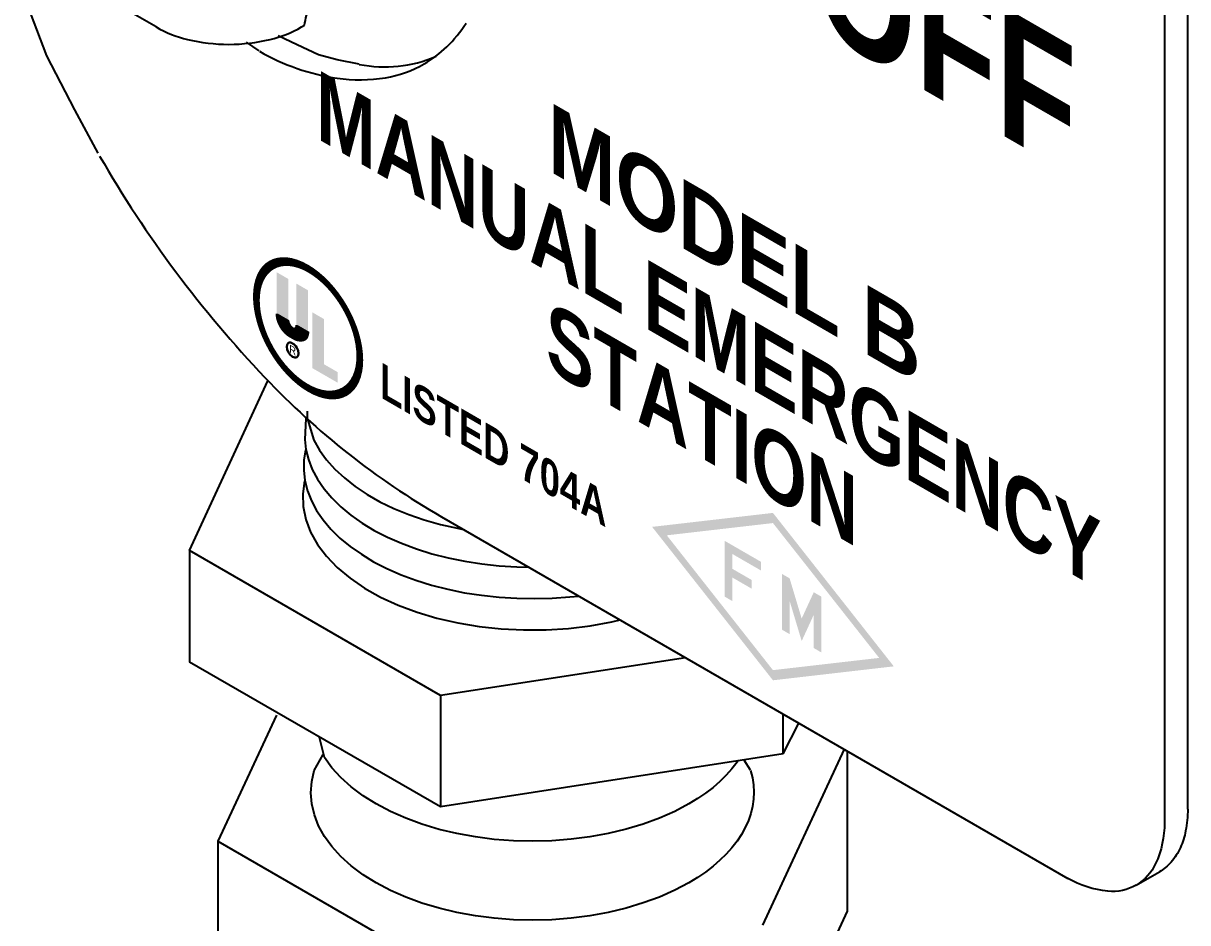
# Model space of a CAD drawing. Header units: centimetres. Extents: x 394264 to 551709, y 50011 to 59011.
# Drawn here: x 525900.74 to 525943.33, y 53722.11 to 53755.01 of the extents above; entities that cross this region are included whole.
import ezdxf
from ezdxf.enums import TextEntityAlignment as Align

# ---------------------------------------------------------------- set-up
doc = ezdxf.new("R2010")
doc.units = ezdxf.units.CM
doc.layers.get('0').update_dxf_attribs({"lineweight": 9})
doc.layers.add('-M-YNGN-ZON3', color=6, linetype='SP', lineweight=30)
doc.layers.add('0-KRCN-YNG-CIHAZ', color=4, linetype='Continuous', lineweight=30)
doc.styles.add('CIZGI', font='tahoma.ttf', dxfattribs={"width": 0.8, "oblique": 20})
doc.styles.add('ROMAND', font='arial.ttf', dxfattribs={"height": 0.5})
doc.styles.add('TECHNICBOLD', font='TEB_____.pfb', dxfattribs={"width": 0.88, "height": 0.188})
doc.linetypes.add('SP', pattern='A,2,-0.1,["SP",CIZGI,S=0.14,R=0.2,X=0,Y=-0.07],-0.255', length=2.355)

# ---------------------------------------------------------------- blocks, each defined once
blk = doc.blocks.new('*X51')
at = {"color": 0}
for p, q in [((1.718, 4.865), (1.718, 4.87)), ((1.719, 4.846), (1.719, 4.87)), ((1.72, 4.836), (1.72, 4.87)), ((1.721, 4.828), (1.721, 4.87)), ((1.722, 4.821), (1.722, 4.87)), ((1.724, 4.815), (1.724, 4.87)), ((1.725, 4.809), (1.725, 4.87)), ((1.726, 4.804), (1.726, 4.87)), ((1.728, 4.8), (1.728, 4.87)), ((1.729, 4.795), (1.729, 4.87)), ((1.73, 4.791), (1.73, 4.87)), ((1.731, 4.787), (1.731, 4.87)), ((1.732, 4.784), (1.732, 4.87)), ((1.734, 4.78), (1.734, 4.87)), ((1.735, 4.777), (1.735, 4.87)), ((1.736, 4.773), (1.736, 4.87)), ((1.738, 4.77), (1.738, 4.87)), ((1.739, 4.767), (1.739, 4.87)), ((1.74, 4.764), (1.74, 4.87)), ((1.741, 4.761), (1.741, 4.87)), ((1.742, 4.759), (1.742, 4.87)), ((1.744, 4.756), (1.744, 4.87)), ((1.745, 4.753), (1.745, 4.87)), ((1.746, 4.751), (1.746, 4.87)), ((1.748, 4.748), (1.748, 4.87)), ((1.749, 4.746), (1.749, 4.87)), ((1.75, 4.743), (1.75, 4.87)), ((1.751, 4.741), (1.751, 4.87)), ((1.752, 4.739), (1.752, 4.87)), ((1.754, 4.736), (1.754, 4.87)), ((1.755, 4.734), (1.755, 4.87)), ((1.756, 4.732), (1.756, 4.87)), ((1.758, 4.73), (1.758, 4.87)), ((1.759, 4.728), (1.759, 4.87)), ((1.76, 4.726), (1.76, 4.87)), ((1.761, 4.724), (1.761, 4.87)), ((1.762, 4.722), (1.762, 4.87)), ((1.764, 4.72), (1.764, 4.87)), ((1.765, 4.718), (1.765, 4.87)), ((1.766, 4.716), (1.766, 4.87)), ((1.768, 4.715), (1.768, 4.87)), ((1.769, 4.713), (1.769, 4.87)), ((1.77, 4.711), (1.77, 4.87)), ((1.771, 4.709), (1.771, 4.87)), ((1.772, 4.708), (1.772, 4.87)), ((1.774, 4.706), (1.774, 4.87)), ((1.775, 4.704), (1.775, 4.87)), ((1.776, 4.703), (1.776, 4.87)), ((1.778, 4.701), (1.778, 4.87)), ((1.779, 4.7), (1.779, 4.87)), ((1.78, 4.698), (1.78, 4.87)), ((1.781, 4.696), (1.781, 4.87)), ((1.782, 4.695), (1.782, 4.87)), ((1.784, 4.694), (1.784, 4.87)), ((1.785, 4.692), (1.785, 4.87)), ((1.786, 4.691), (1.786, 4.87)), ((1.788, 4.689), (1.788, 4.87)), ((1.789, 4.688), (1.789, 4.87)), ((1.79, 4.686), (1.79, 4.87)), ((1.791, 4.685), (1.791, 4.87)), ((1.792, 4.684), (1.792, 4.87)), ((1.794, 4.682), (1.794, 4.87)), ((1.795, 4.681), (1.795, 4.87)), ((1.796, 4.68), (1.796, 4.87)), ((1.798, 4.678), (1.798, 4.87)), ((1.799, 4.677), (1.799, 4.87)), ((1.8, 4.676), (1.8, 4.87)), ((1.801, 4.675), (1.801, 4.87)), ((1.802, 4.673), (1.802, 4.87)), ((1.804, 4.672), (1.804, 4.87)), ((1.805, 4.671), (1.805, 4.87)), ((1.806, 4.67), (1.806, 4.87)), ((1.808, 4.669), (1.808, 4.87)), ((1.809, 4.668), (1.809, 4.87)), ((1.81, 4.666), (1.81, 4.87)), ((1.811, 4.665), (1.811, 4.87)), ((1.812, 4.664), (1.812, 4.87)), ((1.814, 4.663), (1.814, 4.87)), ((1.815, 4.662), (1.815, 4.87)), ((1.816, 4.661), (1.816, 4.87)), ((1.817, 4.66), (1.817, 4.87)), ((1.819, 4.659), (1.819, 4.87)), ((1.82, 4.658), (1.82, 4.87)), ((1.821, 4.657), (1.821, 4.87)), ((1.823, 4.656), (1.823, 4.87)), ((1.824, 4.655), (1.824, 4.87)), ((1.825, 4.654), (1.825, 4.87)), ((1.826, 4.653), (1.826, 4.87)), ((1.827, 4.652), (1.827, 4.87)), ((1.829, 4.651), (1.829, 4.87)), ((1.83, 4.65), (1.83, 4.87)), ((1.831, 4.649), (1.831, 4.87)), ((1.833, 4.648), (1.833, 4.87)), ((1.834, 4.647), (1.834, 4.87)), ((1.835, 4.646), (1.835, 4.87)), ((1.836, 4.646), (1.836, 4.87)), ((1.837, 4.645), (1.837, 4.87)), ((1.839, 4.644), (1.839, 4.87)), ((1.84, 4.643), (1.84, 4.87)), ((1.841, 4.642), (1.841, 4.87)), ((1.843, 4.641), (1.843, 4.87)), ((1.844, 4.64), (1.844, 4.87)), ((1.845, 4.64), (1.845, 4.87)), ((1.846, 4.639), (1.846, 4.87)), ((1.847, 4.638), (1.847, 4.87)), ((1.849, 4.637), (1.849, 4.87)), ((1.85, 4.636), (1.85, 4.87)), ((1.851, 4.636), (1.851, 4.87)), ((1.853, 4.635), (1.853, 4.87)), ((1.854, 4.634), (1.854, 4.87)), ((1.855, 4.633), (1.855, 4.87)), ((1.856, 4.633), (1.856, 4.87)), ((1.857, 4.632), (1.857, 4.87)), ((1.859, 4.631), (1.859, 4.87)), ((1.86, 4.631), (1.86, 4.87)), ((1.861, 4.63), (1.861, 4.87)), ((1.863, 4.629), (1.863, 4.87)), ((1.864, 4.628), (1.864, 4.87)), ((1.865, 4.628), (1.865, 4.87)), ((1.866, 4.627), (1.866, 4.87)), ((1.867, 4.626), (1.867, 4.87)), ((1.869, 4.626), (1.869, 4.87)), ((1.87, 4.625), (1.87, 4.87)), ((1.871, 4.625), (1.871, 4.87)), ((1.873, 4.624), (1.873, 4.87)), ((1.874, 4.623), (1.874, 4.87)), ((1.875, 4.623), (1.875, 4.87)), ((1.876, 4.622), (1.876, 4.87)), ((1.877, 4.622), (1.877, 4.87)), ((1.879, 4.621), (1.879, 4.87)), ((1.88, 4.62), (1.88, 4.87)), ((1.881, 4.62), (1.881, 4.87)), ((1.883, 4.619), (1.883, 4.87)), ((1.884, 4.619), (1.884, 4.87)), ((1.885, 4.618), (1.885, 4.87)), ((1.886, 4.618), (1.886, 4.87)), ((1.887, 4.617), (1.887, 4.87)), ((1.889, 4.616), (1.889, 4.87)), ((1.89, 4.616), (1.89, 4.87)), ((1.891, 4.615), (1.891, 4.87)), ((1.893, 4.615), (1.893, 4.87)), ((1.894, 4.614), (1.894, 4.87)), ((1.895, 4.614), (1.895, 4.87)), ((1.896, 4.613), (1.896, 4.87)), ((1.897, 4.613), (1.897, 4.87)), ((1.899, 4.612), (1.899, 4.87)), ((1.9, 4.612), (1.9, 4.87)), ((1.901, 4.612), (1.901, 4.87)), ((1.903, 4.611), (1.903, 4.87)), ((1.904, 4.611), (1.904, 4.87)), ((1.905, 4.61), (1.905, 4.87)), ((1.906, 4.61), (1.906, 4.87)), ((1.907, 4.609), (1.907, 4.87)), ((1.909, 4.609), (1.909, 4.87)), ((1.91, 4.609), (1.91, 4.87)), ((1.911, 4.608), (1.911, 4.87)), ((1.913, 4.608), (1.913, 4.87)), ((1.914, 4.607), (1.914, 4.87)), ((1.915, 4.607), (1.915, 4.87)), ((1.916, 4.607), (1.916, 4.87)), ((1.917, 4.606), (1.917, 4.87)), ((1.919, 4.606), (1.919, 4.87)), ((1.92, 4.605), (1.92, 4.87)), ((1.921, 4.605), (1.921, 4.87)), ((1.923, 4.605), (1.923, 4.87)), ((1.924, 4.604), (1.924, 4.87)), ((1.925, 4.604), (1.925, 4.87)), ((1.926, 4.604), (1.926, 4.87)), ((1.927, 4.603), (1.927, 4.87)), ((1.929, 4.603), (1.929, 4.87)), ((1.93, 4.603), (1.93, 4.87)), ((1.931, 4.602), (1.931, 4.87)), ((1.933, 4.602), (1.933, 4.87)), ((1.934, 4.602), (1.934, 4.87)), ((1.935, 4.602), (1.935, 4.87)), ((1.936, 4.601), (1.936, 4.87)), ((1.938, 4.601), (1.938, 4.87)), ((1.939, 4.601), (1.939, 4.87)), ((1.94, 4.6), (1.94, 4.87)), ((1.941, 4.6), (1.941, 4.87)), ((1.942, 4.6), (1.942, 4.87)), ((1.944, 4.6), (1.944, 4.87)), ((1.945, 4.599), (1.945, 4.87)), ((1.946, 4.599), (1.946, 4.87)), ((1.948, 4.599), (1.948, 4.87)), ((1.949, 4.599), (1.949, 4.87)), ((1.95, 4.599), (1.95, 4.87)), ((1.951, 4.598), (1.951, 4.87)), ((1.952, 4.598), (1.952, 4.87)), ((1.954, 4.598), (1.954, 4.87)), ((1.955, 4.598), (1.955, 4.87)), ((1.956, 4.598), (1.956, 4.87)), ((1.958, 4.597), (1.958, 4.864)), ((1.959, 4.597), (1.959, 4.854)), ((1.96, 4.597), (1.96, 4.848)), ((1.961, 4.597), (1.961, 4.844)), ((1.962, 4.597), (1.962, 4.84)), ((1.964, 4.597), (1.964, 4.837)), ((1.965, 4.596), (1.965, 4.834)), ((1.966, 4.596), (1.966, 4.832)), ((1.968, 4.596), (1.968, 4.829)), ((1.969, 4.596), (1.969, 4.827)), ((1.97, 4.596), (1.97, 4.825)), ((1.971, 4.596), (1.971, 4.823)), ((1.972, 4.596), (1.972, 4.821)), ((1.974, 4.596), (1.974, 4.819)), ((1.975, 4.595), (1.975, 4.818)), ((1.976, 4.595), (1.976, 4.816)), ((1.978, 4.595), (1.978, 4.815)), ((1.979, 4.595), (1.979, 4.813)), ((1.98, 4.595), (1.98, 4.812)), ((1.981, 4.595), (1.981, 4.81)), ((1.982, 4.595), (1.982, 4.809)), ((1.984, 4.595), (1.984, 4.808)), ((1.985, 4.595), (1.985, 4.807)), ((1.986, 4.595), (1.986, 4.806)), ((1.988, 4.595), (1.988, 4.805)), ((1.989, 4.595), (1.989, 4.804)), ((1.99, 4.595), (1.99, 4.803)), ((1.991, 4.595), (1.991, 4.802)), ((1.992, 4.595), (1.992, 4.801)), ((1.994, 4.595), (1.994, 4.8)), ((1.995, 4.595), (1.995, 4.799)), ((1.996, 4.595), (1.996, 4.798)), ((1.998, 4.595), (1.998, 4.797)), ((1.999, 4.595), (1.999, 4.797)), ((2, 4.595), (2, 4.796)), ((2.001, 4.595), (2.001, 4.795)), ((2.002, 4.595), (2.002, 4.794)), ((2.004, 4.595), (2.004, 4.794)), ((2.005, 4.595), (2.005, 4.793)), ((2.006, 4.595), (2.006, 4.793)), ((2.007, 4.595), (2.007, 4.792)), ((2.009, 4.595), (2.009, 4.791)), ((2.01, 4.595), (2.01, 4.791)), ((2.011, 4.595), (2.011, 4.79)), ((2.013, 4.595), (2.013, 4.79)), ((2.014, 4.595), (2.014, 4.79)), ((2.015, 4.595), (2.015, 4.789)), ((2.016, 4.595), (2.016, 4.789)), ((2.018, 4.595), (2.018, 4.788)), ((2.019, 4.595), (2.019, 4.788)), ((2.02, 4.595), (2.02, 4.788)), ((2.021, 4.595), (2.021, 4.787)), ((2.022, 4.595), (2.022, 4.787)), ((2.024, 4.595), (2.024, 4.787)), ((2.025, 4.595), (2.025, 4.786)), ((2.026, 4.595), (2.026, 4.786)), ((2.027, 4.595), (2.027, 4.786)), ((2.029, 4.595), (2.029, 4.786)), ((2.03, 4.595), (2.03, 4.785)), ((2.031, 4.595), (2.031, 4.785)), ((2.033, 4.595), (2.033, 4.785)), ((2.034, 4.595), (2.034, 4.785)), ((2.035, 4.595), (2.035, 4.785)), ((2.036, 4.595), (2.036, 4.785)), ((2.038, 4.595), (2.038, 4.785)), ((2.039, 4.595), (2.039, 4.785)), ((2.04, 4.595), (2.04, 4.785)), ((2.041, 4.595), (2.041, 4.785)), ((2.042, 4.595), (2.042, 4.785)), ((2.044, 4.595), (2.044, 4.785)), ((2.045, 4.595), (2.045, 4.785)), ((2.046, 4.595), (2.046, 4.785)), ((2.047, 4.595), (2.047, 4.785)), ((2.049, 4.595), (2.049, 4.785)), ((2.05, 4.595), (2.05, 4.785)), ((2.051, 4.595), (2.051, 4.785)), ((2.053, 4.595), (2.053, 4.785)), ((2.054, 4.595), (2.054, 4.785)), ((2.055, 4.595), (2.055, 4.786)), ((2.056, 4.595), (2.056, 4.786)), ((2.058, 4.595), (2.058, 4.786)), ((2.059, 4.595), (2.059, 4.786)), ((2.06, 4.595), (2.06, 4.786)), ((2.061, 4.595), (2.061, 4.787)), ((2.062, 4.595), (2.062, 4.787)), ((2.064, 4.595), (2.064, 4.787)), ((2.065, 4.595), (2.065, 4.788)), ((2.066, 4.595), (2.066, 4.788)), ((2.067, 4.595), (2.067, 4.788)), ((2.069, 4.595), (2.069, 4.789)), ((2.07, 4.595), (2.07, 4.789)), ((2.071, 4.595), (2.071, 4.79)), ((2.072, 4.595), (2.072, 4.79)), ((2.074, 4.595), (2.074, 4.791)), ((2.075, 4.595), (2.075, 4.791)), ((2.076, 4.595), (2.076, 4.792)), ((2.078, 4.595), (2.078, 4.792)), ((2.079, 4.595), (2.079, 4.793)), ((2.08, 4.595), (2.08, 4.793)), ((2.081, 4.595), (2.081, 4.794)), ((2.083, 4.595), (2.083, 4.795)), ((2.084, 4.595), (2.084, 4.795)), ((2.085, 4.595), (2.085, 4.796)), ((2.086, 4.595), (2.086, 4.797)), ((2.087, 4.595), (2.087, 4.798)), ((2.089, 4.595), (2.089, 4.798)), ((2.09, 4.595), (2.09, 4.799)), ((2.091, 4.595), (2.091, 4.8)), ((2.092, 4.595), (2.092, 4.801)), ((2.094, 4.595), (2.094, 4.802)), ((2.095, 4.595), (2.095, 4.803)), ((2.096, 4.595), (2.096, 4.804)), ((2.098, 4.595), (2.098, 4.805)), ((2.099, 4.595), (2.099, 4.806)), ((2.1, 4.595), (2.1, 4.807)), ((2.101, 4.595), (2.101, 4.808)), ((2.103, 4.595), (2.103, 4.81)), ((2.104, 4.595), (2.104, 4.811)), ((2.105, 4.595), (2.105, 4.812)), ((2.106, 4.595), (2.106, 4.814)), ((2.107, 4.595), (2.107, 4.815)), ((2.109, 4.595), (2.109, 4.817)), ((2.11, 4.595), (2.11, 4.818)), ((2.111, 4.596), (2.111, 4.82)), ((2.112, 4.596), (2.112, 4.822)), ((2.114, 4.596), (2.114, 4.823)), ((2.115, 4.596), (2.115, 4.825)), ((2.116, 4.596), (2.116, 4.828)), ((2.118, 4.596), (2.118, 4.83)), ((2.119, 4.596), (2.119, 4.832)), ((2.12, 4.596), (2.12, 4.835)), ((2.121, 4.597), (2.121, 4.838)), ((2.123, 4.597), (2.123, 4.841)), ((2.124, 4.597), (2.124, 4.845)), ((2.125, 4.597), (2.125, 4.85)), ((2.126, 4.597), (2.126, 4.856)), ((2.127, 4.597), (2.127, 4.87)), ((2.129, 4.598), (2.129, 4.87)), ((2.13, 4.598), (2.13, 4.87)), ((2.131, 4.598), (2.131, 4.87)), ((2.132, 4.598), (2.132, 4.87)), ((2.134, 4.598), (2.134, 4.87)), ((2.135, 4.599), (2.135, 4.87)), ((2.136, 4.599), (2.136, 4.87)), ((2.138, 4.599), (2.138, 4.87)), ((2.139, 4.599), (2.139, 4.87)), ((2.14, 4.6), (2.14, 4.87)), ((2.141, 4.6), (2.141, 4.87)), ((2.143, 4.6), (2.143, 4.87)), ((2.144, 4.6), (2.144, 4.87)), ((2.145, 4.601), (2.145, 4.87)), ((2.146, 4.601), (2.146, 4.87)), ((2.147, 4.601), (2.147, 4.87)), ((2.149, 4.601), (2.149, 4.87)), ((2.15, 4.602), (2.15, 4.87)), ((2.151, 4.602), (2.151, 4.87)), ((2.152, 4.602), (2.152, 4.87)), ((2.154, 4.603), (2.154, 4.87)), ((2.155, 4.603), (2.155, 4.87)), ((2.156, 4.603), (2.156, 4.87)), ((2.158, 4.603), (2.158, 4.87)), ((2.159, 4.604), (2.159, 4.87)), ((2.16, 4.604), (2.16, 4.87)), ((2.161, 4.604), (2.161, 4.87)), ((2.163, 4.605), (2.163, 4.87)), ((2.164, 4.605), (2.164, 4.87)), ((2.165, 4.606), (2.165, 4.87)), ((2.166, 4.606), (2.166, 4.87)), ((2.167, 4.606), (2.167, 4.87)), ((2.169, 4.607), (2.169, 4.87)), ((2.17, 4.607), (2.17, 4.87)), ((2.171, 4.607), (2.171, 4.87)), ((2.172, 4.608), (2.172, 4.87)), ((2.174, 4.608), (2.174, 4.87)), ((2.175, 4.609), (2.175, 4.87)), ((2.176, 4.609), (2.176, 4.87)), ((2.178, 4.609), (2.178, 4.87)), ((2.179, 4.61), (2.179, 4.87)), ((2.18, 4.61), (2.18, 4.87)), ((2.181, 4.611), (2.181, 4.87)), ((2.183, 4.611), (2.183, 4.87)), ((2.184, 4.612), (2.184, 4.87)), ((2.185, 4.612), (2.185, 4.87)), ((2.186, 4.613), (2.186, 4.87)), ((2.188, 4.613), (2.188, 4.87)), ((2.189, 4.614), (2.189, 4.87)), ((2.19, 4.614), (2.19, 4.87)), ((2.191, 4.615), (2.191, 4.87)), ((2.192, 4.615), (2.192, 4.87)), ((2.194, 4.616), (2.194, 4.87)), ((2.195, 4.616), (2.195, 4.87)), ((2.196, 4.617), (2.196, 4.87)), ((2.197, 4.617), (2.197, 4.87)), ((2.199, 4.618), (2.199, 4.87)), ((2.2, 4.618), (2.2, 4.87)), ((2.201, 4.619), (2.201, 4.87)), ((2.203, 4.619), (2.203, 4.87)), ((2.204, 4.62), (2.204, 4.87)), ((2.205, 4.62), (2.205, 4.87)), ((2.206, 4.621), (2.206, 4.87)), ((2.208, 4.622), (2.208, 4.87)), ((2.209, 4.622), (2.209, 4.87)), ((2.21, 4.623), (2.21, 4.87)), ((2.211, 4.623), (2.211, 4.87)), ((2.212, 4.624), (2.212, 4.87)), ((2.214, 4.625), (2.214, 4.87)), ((2.215, 4.625), (2.215, 4.87)), ((2.216, 4.626), (2.216, 4.87)), ((2.217, 4.627), (2.217, 4.87)), ((2.219, 4.627), (2.219, 4.87)), ((2.22, 4.628), (2.22, 4.87)), ((2.221, 4.629), (2.221, 4.87)), ((2.223, 4.629), (2.223, 4.87)), ((2.224, 4.63), (2.224, 4.87)), ((2.225, 4.631), (2.225, 4.87)), ((2.226, 4.631), (2.226, 4.87)), ((2.228, 4.632), (2.228, 4.87)), ((2.229, 4.633), (2.229, 4.87)), ((2.23, 4.634), (2.23, 4.87)), ((2.231, 4.634), (2.231, 4.87)), ((2.232, 4.635), (2.232, 4.87)), ((2.234, 4.636), (2.234, 4.87)), ((2.235, 4.637), (2.235, 4.87)), ((2.236, 4.637), (2.236, 4.87)), ((2.237, 4.638), (2.237, 4.87)), ((2.239, 4.639), (2.239, 4.87)), ((2.24, 4.64), (2.24, 4.87)), ((2.241, 4.641), (2.241, 4.87)), ((2.243, 4.641), (2.243, 4.87)), ((2.244, 4.642), (2.244, 4.87)), ((2.245, 4.643), (2.245, 4.87)), ((2.246, 4.644), (2.246, 4.87)), ((2.248, 4.645), (2.248, 4.87)), ((2.249, 4.646), (2.249, 4.87)), ((2.25, 4.647), (2.25, 4.87)), ((2.251, 4.648), (2.251, 4.87)), ((2.252, 4.648), (2.252, 4.87)), ((2.254, 4.649), (2.254, 4.87)), ((2.255, 4.65), (2.255, 4.87)), ((2.256, 4.651), (2.256, 4.87)), ((2.257, 4.652), (2.257, 4.87)), ((2.259, 4.653), (2.259, 4.87)), ((2.26, 4.654), (2.26, 4.87)), ((2.261, 4.655), (2.261, 4.87)), ((2.263, 4.656), (2.263, 4.87)), ((2.264, 4.657), (2.264, 4.87)), ((2.265, 4.658), (2.265, 4.87)), ((2.266, 4.659), (2.266, 4.87)), ((2.268, 4.66), (2.268, 4.87)), ((2.269, 4.661), (2.269, 4.87)), ((2.27, 4.662), (2.27, 4.87)), ((2.271, 4.663), (2.271, 4.87)), ((2.272, 4.665), (2.272, 4.87)), ((2.274, 4.666), (2.274, 4.87)), ((2.275, 4.667), (2.275, 4.87)), ((2.276, 4.668), (2.276, 4.87)), ((2.277, 4.669), (2.277, 4.87)), ((2.279, 4.67), (2.279, 4.87)), ((2.28, 4.671), (2.28, 4.87)), ((2.281, 4.673), (2.281, 4.87)), ((2.283, 4.674), (2.283, 4.87)), ((2.284, 4.675), (2.284, 4.87)), ((2.285, 4.676), (2.285, 4.87)), ((2.286, 4.678), (2.286, 4.87)), ((2.288, 4.679), (2.288, 4.87)), ((2.289, 4.68), (2.289, 4.87)), ((2.29, 4.681), (2.29, 4.87)), ((2.291, 4.683), (2.291, 4.87)), ((2.292, 4.684), (2.292, 4.87)), ((2.294, 4.685), (2.294, 4.87)), ((2.295, 4.687), (2.295, 4.87)), ((2.296, 4.688), (2.296, 4.87)), ((2.297, 4.69), (2.297, 4.87)), ((2.299, 4.691), (2.299, 4.87)), ((2.3, 4.692), (2.3, 4.87)), ((2.301, 4.694), (2.301, 4.87)), ((2.303, 4.695), (2.303, 4.87)), ((2.304, 4.697), (2.304, 4.87)), ((2.305, 4.698), (2.305, 4.87)), ((2.306, 4.7), (2.306, 4.87)), ((2.308, 4.702), (2.308, 4.87)), ((2.309, 4.703), (2.309, 4.87)), ((2.31, 4.705), (2.31, 4.87)), ((2.311, 4.706), (2.311, 4.87)), ((2.312, 4.708), (2.312, 4.87)), ((2.314, 4.71), (2.314, 4.87)), ((2.315, 4.712), (2.315, 4.87)), ((2.316, 4.713), (2.316, 4.87)), ((2.317, 4.715), (2.317, 4.87)), ((2.319, 4.717), (2.319, 4.87)), ((2.32, 4.719), (2.32, 4.87)), ((2.321, 4.721), (2.321, 4.87)), ((2.322, 4.723), (2.322, 4.87)), ((2.324, 4.725), (2.324, 4.87)), ((2.325, 4.727), (2.325, 4.87)), ((2.326, 4.729), (2.326, 4.87)), ((2.328, 4.731), (2.328, 4.87)), ((2.329, 4.733), (2.329, 4.87)), ((2.33, 4.735), (2.33, 4.87)), ((2.331, 4.737), (2.331, 4.87)), ((2.333, 4.739), (2.333, 4.87)), ((2.334, 4.742), (2.334, 4.87)), ((2.335, 4.744), (2.335, 4.87)), ((2.336, 4.746), (2.336, 4.87)), ((2.337, 4.749), (2.337, 4.87)), ((2.339, 4.751), (2.339, 4.87)), ((2.34, 4.754), (2.34, 4.87)), ((2.341, 4.757), (2.341, 4.87)), ((2.342, 4.759), (2.342, 4.87)), ((2.344, 4.762), (2.344, 4.87)), ((2.345, 4.765), (2.345, 4.87)), ((2.346, 4.768), (2.346, 4.87)), ((2.348, 4.771), (2.348, 4.87)), ((2.349, 4.774), (2.349, 4.87)), ((2.35, 4.778), (2.35, 4.87)), ((2.351, 4.781), (2.351, 4.87)), ((2.353, 4.785), (2.353, 4.87)), ((2.354, 4.788), (2.354, 4.87)), ((2.355, 4.792), (2.355, 4.87)), ((2.356, 4.797), (2.356, 4.87)), ((2.357, 4.801), (2.357, 4.87)), ((2.359, 4.806), (2.359, 4.87)), ((2.36, 4.811), (2.36, 4.87)), ((2.361, 4.817), (2.361, 4.87)), ((2.362, 4.823), (2.362, 4.87)), ((2.364, 4.83), (2.364, 4.87)), ((2.365, 4.838), (2.365, 4.87)), ((2.366, 4.85), (2.366, 4.87))]:
    blk.add_line(p, q, dxfattribs=at)
blk = doc.blocks.new('UL')
at = {"const_width": 0.14}
blk.add_lwpolyline([(-1.07, 0, 1), (1.07, 0, 1)], format="xyb", close=True, dxfattribs=at)
blk.add_circle((-0.32, -0.55), 0.12)
for points in [[(-0.41, 0.68), (-0.65, 0.68), (-0.41, -0.065), (-0.65, -0.065)], [(0, 0.68), (-0.24, 0.68), (0, -0.065), (-0.24, -0.065)], [(0.33, 0.33), (0.09, 0.33), (0.33, -0.48), (0.09, -0.48)], [(0.61, -0.67), (0.61, -0.48), (0.09, -0.67), (0.09, -0.48)]]:
    blk.add_trace(points)
blk.add_blockref('*X51', (-2.367, -4.935))
at = {"style": 'ROMAND'}
blk.add_text('R', height=0.14, dxfattribs=at).set_placement((-0.32, -0.55), align=Align.MIDDLE)
blk = doc.blocks.new('FM')
for points in [[(0, 1.5), (-2.5, 0), (0, 1.318), (-2.197, 0)], [(0, 1.5), (2.5, 0), (0, 1.318), (2.197, 0)], [(0.344, 0.5), (0.344, 0.097), (0.594, -0.096), (0.594, -0.5)], [(0.594, -0.096), (0.844, 0.5), (0.594, -0.5), (0.844, 0.097)], [(0, -1.5), (-2.5, 0), (0, -1.318), (-2.197, 0)], [(0, -1.5), (2.5, 0), (0, -1.318), (2.197, 0)]]:
    blk.add_solid(points)
for points in [[(-1, -0.5), (-0.844, -0.5), (-1, 0.5), (-0.844, 0.5)], [(-0.25, 0.344), (-0.25, 0.5), (-0.844, 0.344), (-0.844, 0.5)], [(0.344, 0.5), (0.188, 0.5), (0.344, -0.5), (0.188, -0.5)], [(1, 0.5), (0.844, 0.5), (1, -0.5), (0.844, -0.5)], [(-0.438, -0.078), (-0.438, 0.078), (-0.844, -0.078), (-0.844, 0.078)]]:
    blk.add_trace(points)
blk = doc.blocks.new('A$C66BCA59E')
at = {"layer": '0-KRCN-YNG-CIHAZ', "color": 31, "linetype": 'Continuous', "lineweight": -3, "extrusion": (0, 0.816497, 0.57735)}
for p, q in [((1271.415, -1107.02, 2786.965), (1271.415, -1056.071, 2786.965)), ((1270.566, -1056.56, 2786.965), (1270.566, -1107.51, 2786.965)), ((1233.686, -1078.403, 2777.868), (1230.797, -1076.736, 2777.868)), ((1228.827, -1077.211, 2798.918), (1229.671, -1079.462, 2802.1)), ((1238.844, -1079.06, 2801.533), (1238.155, -1078.722, 2801.055)), ((1239.003, -1078.403, 2777.868), (1239.108, -1078.343, 2777.868)), ((1237.455, -1079.275, 2801.836), (1236.986, -1078.958, 2801.388)), ((1239.627, -1079.424, 2802.047), (1238.844, -1079.06, 2801.533)), ((1229.671, -1079.462, 2802.1), (1230.703, -1081.431, 2804.885)), ((1240.307, -1079.61, 2802.311), (1239.627, -1079.424, 2802.047)), ((1241.118, -1079.769, 2802.534), (1240.307, -1079.61, 2802.311)), ((1230.703, -1081.431, 2804.885), (1231.548, -1083.025, 2807.139)), ((1234.907, -1097.559, 2824.951), (1237.771, -1091.351, 2826.408)), ((1239.223, -1092.749, 2820.892), (1239.226, -1092.461, 2820.484)), ((1244.121, -1096.324, 2786.965), (1267.031, -1109.551, 2786.965)), ((1244.084, -1102.857, 2824.951), (1234.907, -1097.559, 2824.951)), ((1234.907, -1097.559, 2824.951), (1234.907, -1101.641, 2824.951)), ((1244.084, -1106.94, 2824.951), (1234.907, -1101.641, 2824.951)), ((1253.047, -1101.485, 2825.753), (1244.084, -1102.857, 2824.951)), ((1244.084, -1102.857, 2824.951), (1244.084, -1106.94, 2824.951)), ((1238.086, -1103.58, 2843.089), (1235.937, -1108.185, 2840.203)), ((1256.621, -1105, 2824.951), (1256.621, -1103.521, 2828.632)), ((1256.621, -1105, 2824.951), (1257.195, -1103.869, 2836.617)), ((1239.465, -1105.607, 2839.075), (1239.797, -1105.02, 2838.245)), ((1256.621, -1105, 2824.951), (1244.084, -1106.94, 2824.951)), ((1255.873, -1111.269, 2840.203), (1258.857, -1104.83, 2840.495)), ((1258.958, -1104.885, 2840.573), (1258.958, -1110.747, 2840.203)), ((1255.423, -1105.596, 2839.061), (1255.199, -1105.223, 2838.533)), ((1235.937, -1108.185, 2840.203), (1244.363, -1113.05, 2840.203)), ((1235.937, -1108.185, 2840.203), (1235.937, -1114.309, 2840.203)), ((1269.531, -1109.799, 2786.965), (1270.379, -1109.309, 2786.965)), ((1258.958, -1110.747, 2840.203), (1255.873, -1117.393, 2840.203))]:
    blk.add_line(p, q, dxfattribs=at)
at = {"layer": '0-KRCN-YNG-CIHAZ', "color": 31, "linetype": 'Continuous', "lineweight": -3}
for p, q in [((1239.165, -1092.731, 2824.402), (1239.119, -1093.492, 2824.951)), ((1239.226, -1092.753, 2824.396), (1239.46, -1093.517, 2824.951)), ((1239.119, -1093.492, 2824.951), (1239.162, -1093.864, 2824.951)), ((1239.46, -1093.517, 2824.951), (1239.664, -1093.882, 2824.951)), ((1239.147, -1093.876, 2824.951), (1239.09, -1094.25, 2824.951)), ((1239.162, -1093.864, 2824.951), (1239.255, -1094.233, 2824.951)), ((1239.664, -1093.882, 2824.951), (1239.919, -1094.236, 2824.951)), ((1239.09, -1094.25, 2824.951), (1239.083, -1094.624, 2824.951)), ((1239.255, -1094.233, 2824.951), (1239.398, -1094.597, 2824.951)), ((1239.919, -1094.236, 2824.951), (1240.222, -1094.578, 2824.951)), ((1239.083, -1094.624, 2824.951), (1239.126, -1094.998, 2824.951)), ((1239.398, -1094.597, 2824.951), (1239.588, -1094.953, 2824.951)), ((1240.222, -1094.578, 2824.951), (1240.571, -1094.904, 2824.951)), ((1240.571, -1094.904, 2824.951), (1240.964, -1095.213, 2824.951)), ((1239.111, -1095.007, 2824.951), (1239.047, -1095.479, 2824.951)), ((1239.126, -1094.998, 2824.951), (1239.22, -1095.369, 2824.951)), ((1239.588, -1094.953, 2824.951), (1239.826, -1095.3, 2824.951)), ((1239.826, -1095.3, 2824.951), (1240.11, -1095.635, 2824.951)), ((1240.964, -1095.213, 2824.951), (1241.399, -1095.503, 2824.951)), ((1239.047, -1095.479, 2824.951), (1239.063, -1095.952, 2824.951)), ((1239.22, -1095.369, 2824.951), (1239.363, -1095.734, 2824.951)), ((1239.363, -1095.734, 2824.951), (1239.555, -1096.092, 2824.951)), ((1240.11, -1095.635, 2824.951), (1240.438, -1095.957, 2824.951)), ((1241.399, -1095.503, 2824.951), (1241.872, -1095.771, 2824.951)), ((1241.872, -1095.771, 2824.951), (1242.381, -1096.017, 2824.951)), ((1239.063, -1095.952, 2824.951), (1239.159, -1096.422, 2824.951)), ((1239.555, -1096.092, 2824.951), (1239.794, -1096.44, 2824.951)), ((1240.438, -1095.957, 2824.951), (1240.808, -1096.262, 2824.951)), ((1242.381, -1096.017, 2824.951), (1242.923, -1096.239, 2824.951)), ((1239.159, -1096.422, 2824.951), (1239.335, -1096.885, 2824.951)), ((1239.794, -1096.44, 2824.951), (1240.079, -1096.777, 2824.951)), ((1240.808, -1096.262, 2824.951), (1241.218, -1096.551, 2824.951)), ((1241.218, -1096.551, 2824.951), (1241.666, -1096.82, 2824.951)), ((1242.923, -1096.239, 2824.951), (1243.494, -1096.435, 2824.951)), ((1243.494, -1096.435, 2824.951), (1244.09, -1096.604, 2824.951)), ((1244.09, -1096.604, 2824.951), (1244.708, -1096.745, 2824.951)), ((1239.335, -1096.885, 2824.951), (1239.587, -1097.335, 2824.951)), ((1240.079, -1096.777, 2824.951), (1240.408, -1097.1, 2824.951)), ((1241.666, -1096.82, 2824.951), (1242.148, -1097.068, 2824.951)), ((1244.708, -1096.745, 2824.951), (1244.921, -1096.784, 2824.847)), ((1239.587, -1097.335, 2824.951), (1239.914, -1097.769, 2824.951)), ((1240.408, -1097.1, 2824.951), (1240.78, -1097.407, 2824.951)), ((1240.78, -1097.407, 2824.951), (1241.192, -1097.696, 2824.951)), ((1242.148, -1097.068, 2824.951), (1242.662, -1097.294, 2824.951)), ((1242.662, -1097.294, 2824.951), (1243.205, -1097.496, 2824.951)), ((1239.914, -1097.769, 2824.951), (1240.313, -1098.183, 2824.951)), ((1241.192, -1097.696, 2824.951), (1241.642, -1097.966, 2824.951)), ((1243.205, -1097.496, 2824.951), (1243.774, -1097.673, 2824.951)), ((1243.774, -1097.673, 2824.951), (1244.365, -1097.824, 2824.951)), ((1244.365, -1097.824, 2824.951), (1244.974, -1097.949, 2824.951)), ((1240.313, -1098.183, 2824.951), (1240.78, -1098.572, 2824.951)), ((1241.642, -1097.966, 2824.951), (1242.126, -1098.215, 2824.951)), ((1242.126, -1098.215, 2824.951), (1242.643, -1098.442, 2824.951)), ((1244.974, -1097.949, 2824.951), (1245.598, -1098.045, 2824.951)), ((1245.598, -1098.045, 2824.951), (1246.233, -1098.114, 2824.951)), ((1246.233, -1098.114, 2824.951), (1246.875, -1098.154, 2824.951)), ((1246.875, -1098.154, 2824.951), (1247.301, -1098.165, 2824.951)), ((1240.78, -1098.572, 2824.951), (1241.31, -1098.933, 2824.951)), ((1242.643, -1098.442, 2824.951), (1243.188, -1098.645, 2824.951)), ((1243.188, -1098.645, 2824.951), (1243.759, -1098.823, 2824.951)), ((1241.31, -1098.933, 2824.951), (1241.898, -1099.262, 2824.951)), ((1243.759, -1098.823, 2824.951), (1244.352, -1098.975, 2824.951)), ((1244.352, -1098.975, 2824.951), (1244.964, -1099.1, 2824.951)), ((1244.964, -1099.1, 2824.951), (1245.59, -1099.197, 2824.951)), ((1241.898, -1099.262, 2824.951), (1242.54, -1099.557, 2824.951)), ((1242.54, -1099.557, 2824.951), (1243.228, -1099.814, 2824.951)), ((1245.59, -1099.197, 2824.951), (1246.228, -1099.266, 2824.951)), ((1246.228, -1099.266, 2824.951), (1246.873, -1099.306, 2824.951)), ((1246.873, -1099.306, 2824.951), (1247.522, -1099.317, 2824.951)), ((1247.522, -1099.317, 2824.951), (1248.17, -1099.299, 2824.951)), ((1248.17, -1099.299, 2824.951), (1248.814, -1099.252, 2824.951)), ((1248.814, -1099.252, 2824.951), (1249.147, -1099.222, 2825.015)), ((1243.228, -1099.814, 2824.951), (1243.956, -1100.031, 2824.951)), ((1243.956, -1100.031, 2824.951), (1244.718, -1100.206, 2824.951)), ((1244.718, -1100.206, 2824.951), (1245.505, -1100.338, 2824.951)), ((1245.505, -1100.338, 2824.951), (1246.311, -1100.425, 2824.951)), ((1246.311, -1100.425, 2824.951), (1247.128, -1100.465, 2824.951)), ((1247.128, -1100.465, 2824.951), (1247.948, -1100.46, 2824.951)), ((1247.948, -1100.46, 2824.951), (1248.763, -1100.409, 2824.951)), ((1248.763, -1100.409, 2824.951), (1249.565, -1100.312, 2824.951)), ((1249.565, -1100.312, 2824.951), (1250.347, -1100.17, 2824.951)), ((1250.347, -1100.17, 2824.951), (1250.661, -1100.095, 2825.106))]:
    blk.add_line(p, q, dxfattribs=at)
at = {"layer": '0-KRCN-YNG-CIHAZ', "color": 31, "linetype": 'Continuous', "lineweight": -3, "extrusion": (-6.3e-15, 1.3e-14, -1)}
for p, q in [((1239.843, -1105.129, 2836.121), (1239.665, -1104.393, 2835.628)), ((1240.115, -1105.505, 2836.121), (1239.843, -1105.129, 2836.121)), ((1240.442, -1105.866, 2836.121), (1240.115, -1105.505, 2836.121)), ((1240.823, -1106.209, 2836.121), (1240.442, -1105.866, 2836.121)), ((1241.254, -1106.532, 2836.121), (1240.823, -1106.209, 2836.121)), ((1241.732, -1106.831, 2836.121), (1241.254, -1106.532, 2836.121)), ((1242.253, -1107.106, 2836.121), (1241.732, -1106.831, 2836.121)), ((1253.175, -1106.824, 2836.121), (1252.654, -1107.1, 2836.121)), ((1242.814, -1107.353, 2836.121), (1242.253, -1107.106, 2836.121)), ((1252.654, -1107.1, 2836.121), (1252.095, -1107.348, 2836.121)), ((1243.409, -1107.572, 2836.121), (1242.814, -1107.353, 2836.121)), ((1244.036, -1107.759, 2836.121), (1243.409, -1107.572, 2836.121)), ((1251.5, -1107.567, 2836.121), (1250.874, -1107.755, 2836.121)), ((1252.095, -1107.348, 2836.121), (1251.5, -1107.567, 2836.121)), ((1244.688, -1107.914, 2836.121), (1244.036, -1107.759, 2836.121)), ((1245.362, -1108.036, 2836.121), (1244.688, -1107.914, 2836.121)), ((1246.051, -1108.124, 2836.121), (1245.362, -1108.036, 2836.121)), ((1246.751, -1108.177, 2836.121), (1246.051, -1108.124, 2836.121)), ((1248.86, -1108.122, 2836.121), (1248.161, -1108.176, 2836.121)), ((1249.549, -1108.034, 2836.121), (1248.86, -1108.122, 2836.121)), ((1250.222, -1107.911, 2836.121), (1249.549, -1108.034, 2836.121)), ((1250.874, -1107.755, 2836.121), (1250.222, -1107.911, 2836.121)), ((1247.456, -1108.194, 2836.121), (1246.751, -1108.177, 2836.121)), ((1248.161, -1108.176, 2836.121), (1247.456, -1108.194, 2836.121))]:
    blk.add_line(p, q, dxfattribs=at)
at = {"layer": '0-KRCN-YNG-CIHAZ', "color": 31, "linetype": 'Continuous', "lineweight": -3, "extrusion": (-2.35e-14, -3.6e-15, -1)}
for p, q in [((1254.748, -1105.542, 2836.121), (1254.54, -1105.776, 2836.121)), ((1254.934, -1105.302, 2836.121), (1254.748, -1105.542, 2836.121)), ((1254.964, -1105.263, 2836.413), (1254.934, -1105.302, 2836.121)), ((1254.54, -1105.776, 2836.121), (1254.308, -1106.003, 2836.121)), ((1254.055, -1106.222, 2836.121), (1253.782, -1106.432, 2836.121)), ((1254.308, -1106.003, 2836.121), (1254.055, -1106.222, 2836.121)), ((1253.488, -1106.633, 2836.121), (1253.175, -1106.824, 2836.121)), ((1253.782, -1106.432, 2836.121), (1253.488, -1106.633, 2836.121))]:
    blk.add_line(p, q, dxfattribs=at)
at = {"layer": '0-KRCN-YNG-CIHAZ', "color": 31, "linetype": 'Continuous', "lineweight": -3, "flags": 128}
for points, elevation in [([(1239.108, -1078.343, -0.026591), (1239.289, -1077.632, -0.024554), (1239.562, -1076.886, -0.023463), (1239.905, -1076.17, -0.023206), (1240.318, -1075.481)], 2777.868), ([(1233.686, -1078.403, 0.072341), (1234.834, -1078.861, 0.058752), (1236.344, -1079.039, 0.058752), (1237.854, -1078.861, 0.072341), (1239.003, -1078.403)], 2777.868), ([(1271.415, -1107.02, -0.047286), (1271.339, -1107.816, -0.059033), (1271.146, -1108.427, -0.072764), (1270.806, -1108.957, -0.083138), (1270.379, -1109.309)], 2786.965), ([(1270.566, -1107.51, -0.106617), (1270.242, -1109.014, -0.156851), (1269.531, -1109.799, -0.156851), (1268.495, -1110.022, -0.106617), (1267.031, -1109.551)], 2786.965)]:
    blk.add_lwpolyline(points, format="xyb", dxfattribs=dict(at, elevation=elevation))
at = {"layer": '0-KRCN-YNG-CIHAZ', "color": 31, "linetype": 'Continuous', "lineweight": -3, "extrusion": (-6.3e-15, 1.3e-14, -1), "elevation": -2840.203}
blk.add_lwpolyline([(-1253.175, -1109.711), (-1252.654, -1109.986), (-1252.095, -1110.234), (-1251.5, -1110.453), (-1250.874, -1110.642), (-1250.222, -1110.798), (-1249.549, -1110.921), (-1248.86, -1111.009), (-1248.161, -1111.063), (-1247.456, -1111.081), (-1246.751, -1111.063), (-1246.051, -1111.011), (-1245.362, -1110.923), (-1244.688, -1110.801), (-1244.036, -1110.646), (-1243.409, -1110.458), (-1242.814, -1110.24), (-1242.253, -1109.993), (-1241.732, -1109.718), (-1241.254, -1109.418), (-1240.823, -1109.096), (-1240.442, -1108.753), (-1240.115, -1108.392), (-1239.843, -1108.016), (-1239.629, -1107.627), (-1239.474, -1107.23), (-1239.38, -1106.826), (-1239.347, -1106.419), (-1239.376, -1106.012), (-1239.465, -1105.608)], dxfattribs=at)
at = {"layer": '0-KRCN-YNG-CIHAZ', "color": 31, "linetype": 'Continuous', "lineweight": -3, "extrusion": (-2.35e-14, -3.6e-15, -1), "elevation": -2840.203}
blk.add_lwpolyline([(-1255.429, -1105.608), (-1255.494, -1105.868), (-1255.533, -1106.131), (-1255.547, -1106.393), (-1255.535, -1106.656), (-1255.498, -1106.919), (-1255.435, -1107.179), (-1255.347, -1107.437), (-1255.234, -1107.692), (-1255.096, -1107.943), (-1254.934, -1108.189), (-1254.748, -1108.429), (-1254.54, -1108.663), (-1254.308, -1108.89), (-1254.055, -1109.109), (-1253.782, -1109.319), (-1253.488, -1109.52), (-1253.175, -1109.711)], dxfattribs=at)
at = {"layer": '0-KRCN-YNG-CIHAZ', "color": 31, "linetype": 'Continuous', "lineweight": -3}
for centre, radius, start, end in [((1240.909, -1075.616, 2786.387), 4.894, 314.1041, 327.1723), ((1241.388, -1076.111, 2786.387), 4.205, 300, 314.1041), ((1241.465, -1072.354, 2786.387), 8.008, 240, 261.718), ((1242.051, -1075.2, 2786.387), 4.666, 258.4587, 293.6422), ((1241.381, -1076.097, 2786.387), 4.221, 279.3926, 300), ((1241.136, -1074.617, 2786.387), 5.721, 261.718, 279.3926), ((1268.997, -1061.549, 2786.965), 43.159, 210, 223.4495), ((1258.405, -1071.583, 2786.965), 28.568, 223.4495, 240)]:
    blk.add_arc(centre, radius, start, end, dxfattribs=at)
at = {"layer": '0-KRCN-YNG-CIHAZ', "color": 31, "linetype": 'Continuous', "lineweight": -3, "extrusion": (-0.707107, -0.408248, 0.57735), "xscale": 2.49999999995556, "yscale": 2.49999999995556, "zscale": 2.49999999995556, "rotation": 44.99999999999242}
for name, p in [('UL', (1563.094, 2570.943, 1170.648)), ('FM', (1580.096, 2587.945, 1170.648))]:
    blk.add_blockref(name, p, dxfattribs=at)
at = {"layer": '0-KRCN-YNG-CIHAZ', "color": 31, "linetype": 'Continuous', "lineweight": -3, "extrusion": (-0.707107, -0.408248, 0.57735), "style": 'TECHNICBOLD', "width": 0.88}
blk.add_text('OFF', height=5.7922, rotation=45, dxfattribs=at).set_placement((1562.742, 2583.867, 1153.424))
for s, height, p in [('MANUAL EMERGENCY', 3.1208, (1571.573, 2570.724, 1155.76)), ('STATION', 3.1208, (1574.419, 2567.654, 1155.952)), ('LISTED 704A', 1.59785, (1570.731, 2541.407, 1145.585))]:
    blk.add_text(s, height=height, rotation=45, dxfattribs=at).set_placement(p, align=Align.CENTER)
at = {"layer": '0-KRCN-YNG-CIHAZ', "color": 31, "linetype": 'Continuous', "lineweight": -3, "extrusion": (-0.707107, -0.408248, 0.57735), "style": 'TECHNICBOLD'}
blk.add_text('MODEL B', height=3.1208, rotation=45, dxfattribs=at).set_placement((1569.291, 2573.76, 1154.974), align=Align.CENTER)

msp = doc.modelspace()

# ---------------------------------------------------------------- block references
at = {"layer": '-M-YNGN-ZON3'}
msp.add_blockref('A$C66BCA59E', (524671.913, 54833.28, -2010.945), dxfattribs=at)

doc.saveas('drawing.dxf')
